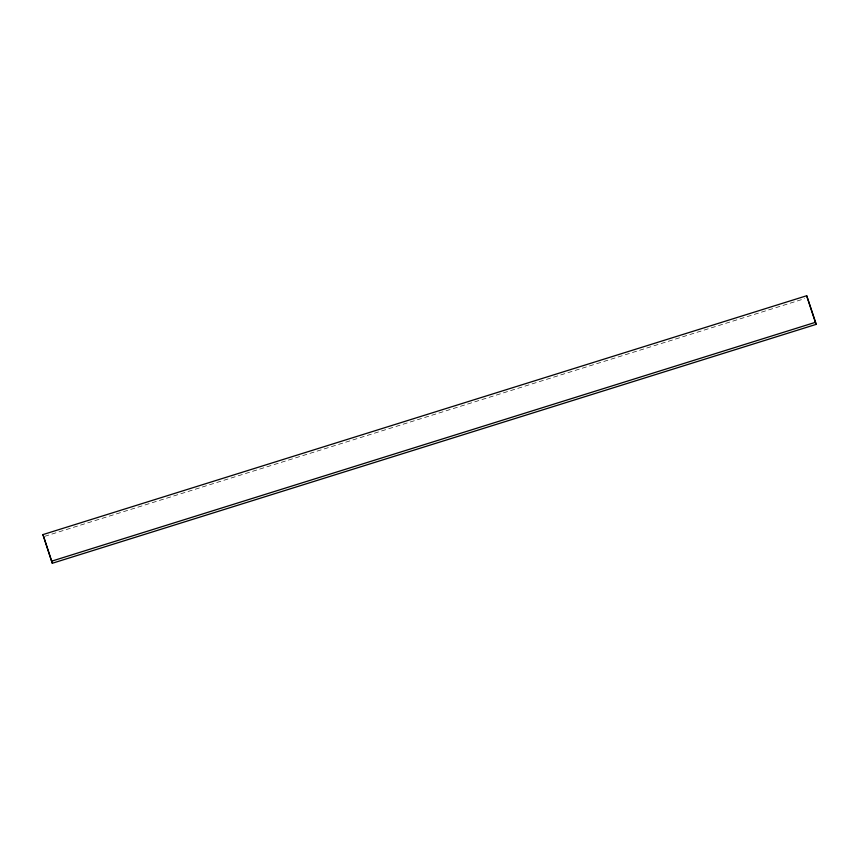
<?xml version="1.0" encoding="UTF-8"?>
<svg xmlns="http://www.w3.org/2000/svg" width="859" height="859" viewBox="0 0 859 859"><rect width="100%" height="100%" fill="white"/><g stroke="black" fill="none" stroke-linecap="round" stroke-linejoin="round"><path stroke-width="0.64" stroke-dasharray="4.29 3.22" d="M44.7 536.327L804.615 298.674"/><path stroke-width="1.29" d="M42.95 534.599L806.698 295.743L815.578 322.275L816.05 324.401L52.302 563.257L42.95 534.599L52.302 563.257M51.819 561.12L815.578 322.275M816.05 324.401L806.698 295.743"/></g></svg>
